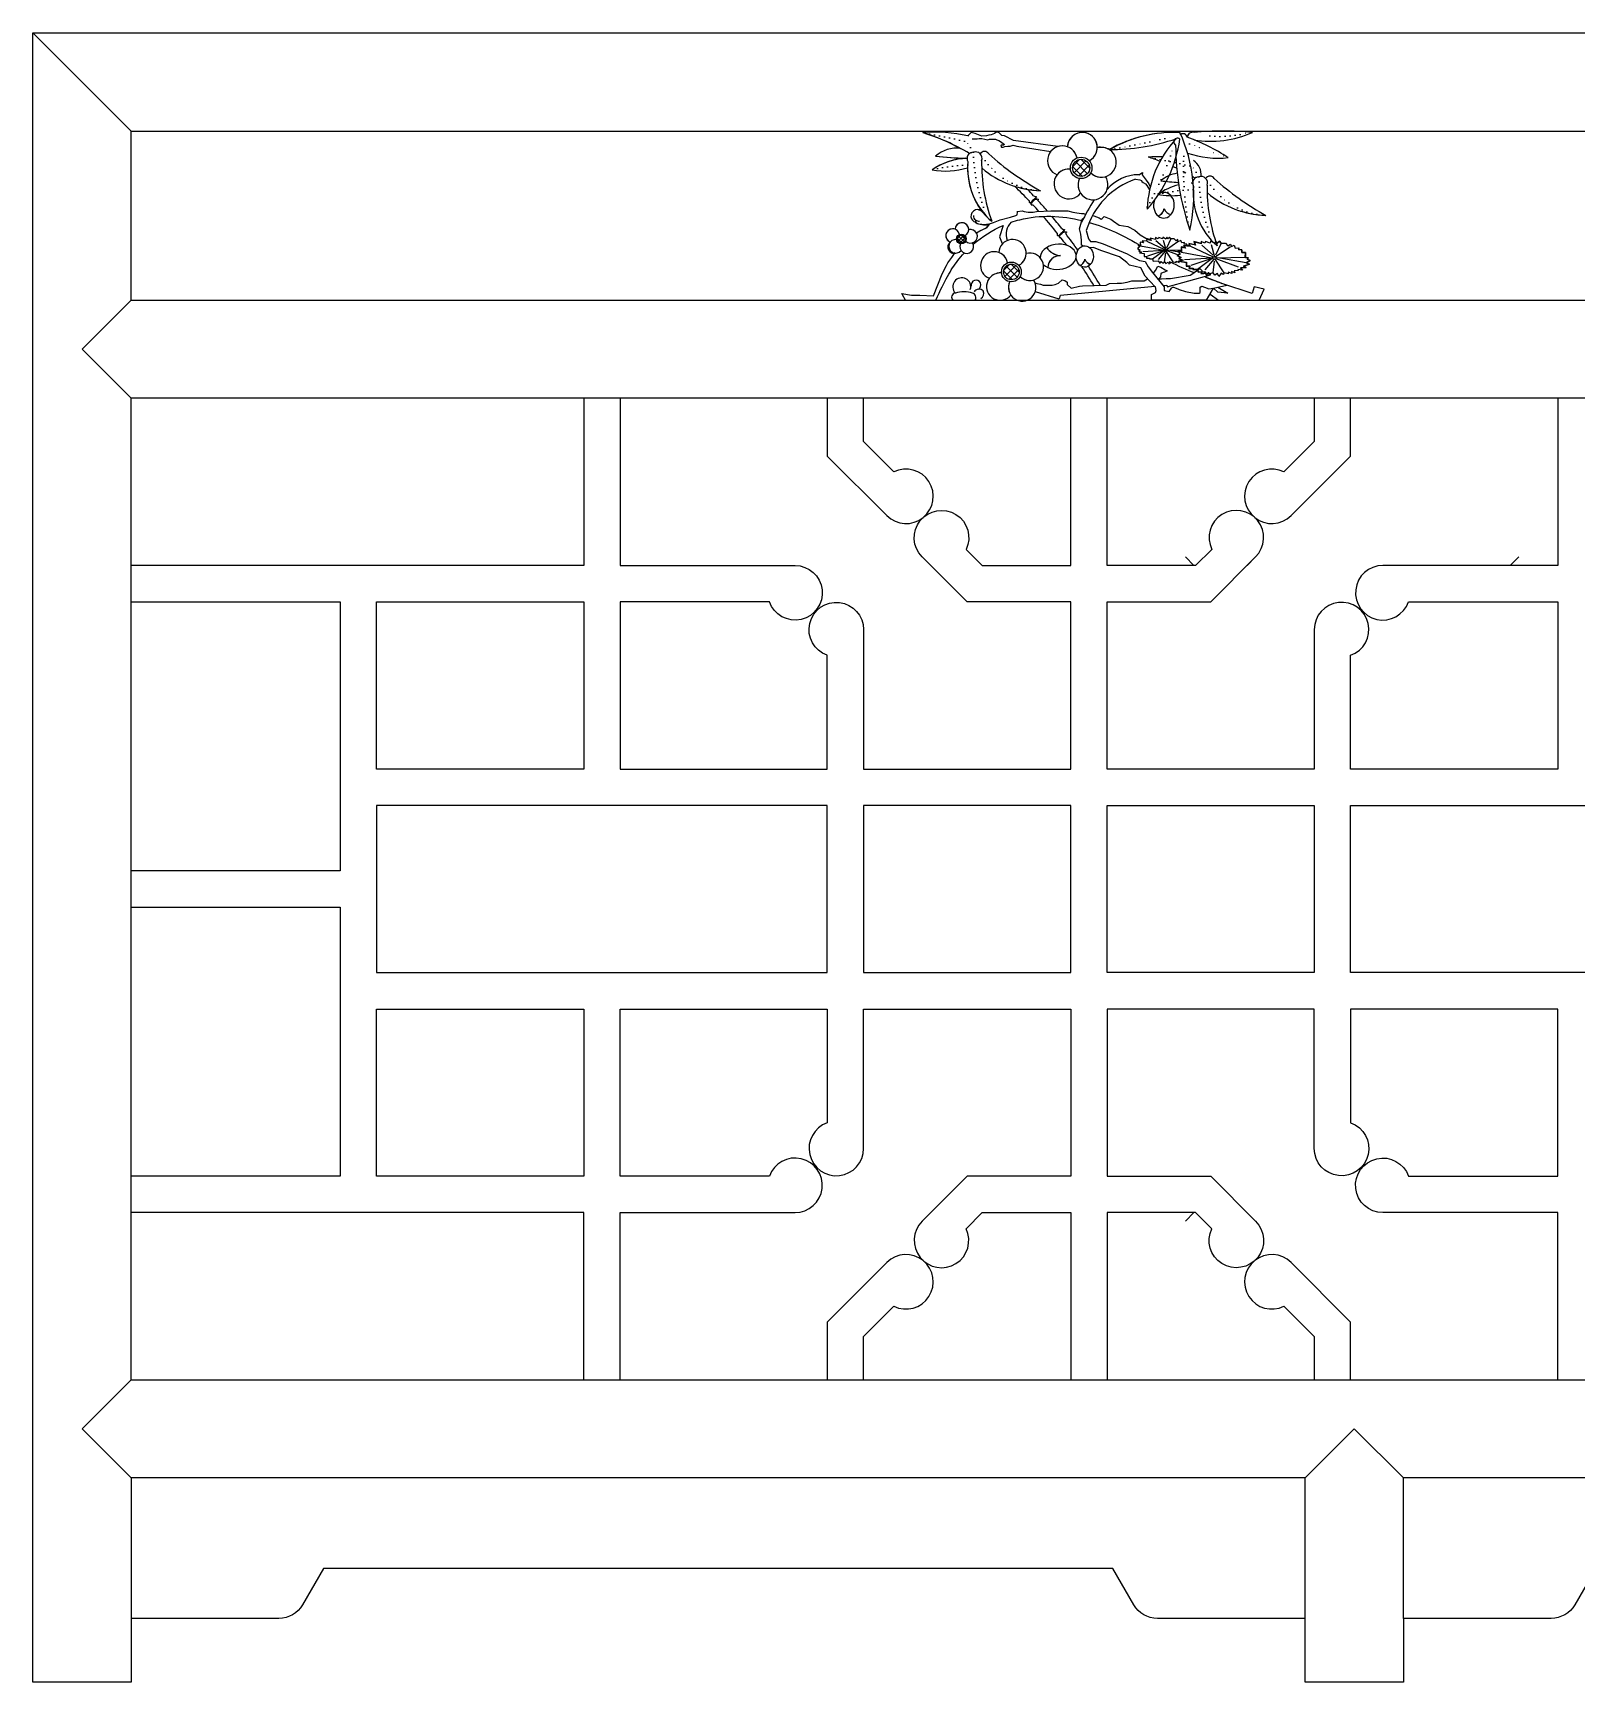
# Model space of a CAD drawing. Extents: x 3097 to 5197, y 5645 to 6552.
# Drawn here: x 3097 to 3946, y 5645 to 6552 of the extents above; entities that cross this region are included whole.
import ezdxf

# ---------------------------------------------------------------- set-up
doc = ezdxf.new("R2010")
doc.units = 0
doc.header["$LTSCALE"] = 0.85
doc.header["$MEASUREMENT"] = 0
doc.linetypes.add('DOT2', pattern=[3.175, 0, -3.175])
for name, color, linetype in [('3', 3, 'CONTINUOUS'), ('4', 4, 'CONTINUOUS'), ('7', 7, 'CONTINUOUS'), ('DIM', 3, 'CONTINUOUS')]:
    doc.layers.add(name, color=color, linetype=linetype)

msp = doc.modelspace()

# ---------------------------------------------------------------- hatches: boundary and pattern name
at = {"layer": '3'}
h = msp.add_hatch(dxfattribs=at)
h.set_pattern_fill('ANSI37', color=256, scale=24, style=0)
h.set_pattern_definition([(45, (47830.67, 28943.636), (-2.12132034, 2.12132034), []), (135, (47830.67, 28943.636), (-2.12132034, -2.12132034), [])])
h.paths.add_polyline_path([(3669.02, 6478.09, 1), (3678.46, 6478.09, 1)])
h = msp.add_hatch(dxfattribs=at)
h.set_pattern_fill('ANSI37', color=256, scale=11, style=0)
h.set_pattern_definition([(45, (23846.3933, 16735.7039), (-0.97227182, 0.97227182), []), (135, (23846.3933, 16735.7039), (-0.97227182, -0.97227182), [])])
h.paths.add_polyline_path([(3605.64, 6438.99, 1), (3609.97, 6438.99, 1)])
h = msp.add_hatch(dxfattribs=at)
h.set_pattern_fill('ANSI37', color=256, scale=22, style=0)
h.set_pattern_definition([(45, (44112.5416, 27014.2734), (-1.94454365, 1.94454365), []), (135, (44112.5416, 27014.2734), (-1.94454365, -1.94454365), [])])
h.paths.add_polyline_path([(3631.03, 6420.85, 1), (3639.69, 6420.85, 1)])

# ---------------------------------------------------------------- linework, layer by layer
for p, q in [((3151.03, 6498.31), (3097.03, 6552.31)), ((3732.03, 6495.04), (3733.36, 6497.11)), ((3638.4, 6490.11), (3657, 6487.12)), ((3706.36, 6435.21), (3719.22, 6432.84)), ((3707.62, 6432.07), (3719.22, 6432.79)), ((3709.91, 6437.84), (3719.67, 6433.14)), ((3716.2, 6438.99), (3714.6, 6439.73)), ((3714.6, 6439.73), (3714.71, 6438.7)), ((3714.88, 6438.19), (3719.8, 6433.84)), ((3716.54, 6439.73), (3716.2, 6438.99)), ((3718.43, 6439.04), (3716.54, 6439.73)), ((3718.66, 6439.9), (3718.43, 6439.04)), ((3720.32, 6438.93), (3718.66, 6439.9)), ((3718.83, 6438.41), (3720.26, 6433.17)), ((3720.89, 6439.9), (3720.32, 6438.93)), ((3727.01, 6437.39), (3720.64, 6433.09)), ((3723.12, 6438.99), (3720.72, 6433.84)), ((3721.4, 6438.99), (3720.89, 6439.9)), ((3728.98, 6432.78), (3721.2, 6432.62)), ((3722.43, 6439.9), (3721.4, 6438.99)), ((3723.12, 6438.99), (3722.43, 6439.9)), ((3724.95, 6439.04), (3723.12, 6438.99)), ((3725.98, 6437.9), (3724.95, 6439.04)), ((3727.01, 6438.64), (3725.98, 6437.9)), ((3727.01, 6437.39), (3727.01, 6438.64)), ((3728.67, 6438.13), (3727.01, 6437.39)), ((3729.07, 6436.93), (3728.67, 6438.13)), ((3730.61, 6437.04), (3729.07, 6436.93)), ((3730.38, 6436.3), (3730.61, 6437.04)), ((3731.93, 6436.13), (3730.38, 6436.3)), ((3731.93, 6435.1), (3731.93, 6436.13)), ((3733.42, 6435.1), (3731.93, 6435.1)), ((3733.61, 6435.17), (3746.3, 6429.07)), ((3739.71, 6437.62), (3739.85, 6436.29)), ((3741.79, 6436.66), (3739.71, 6437.62)), ((3740.08, 6435.62), (3746.47, 6429.98)), ((3742.23, 6437.62), (3741.79, 6436.66)), ((3744.68, 6436.73), (3742.23, 6437.62)), ((3744.98, 6437.85), (3744.68, 6436.73)), ((3747.14, 6436.58), (3744.98, 6437.85)), ((3745.2, 6435.92), (3747.06, 6429.11)), ((3747.88, 6437.85), (3747.14, 6436.58)), ((3755.83, 6434.58), (3747.56, 6429.01)), ((3750.78, 6436.66), (3747.66, 6429.98)), ((3748.55, 6436.66), (3747.88, 6437.85)), ((3749.88, 6437.85), (3748.55, 6436.66)), ((3750.78, 6436.66), (3749.88, 6437.85)), ((3762.22, 6432.95), (3760.21, 6433.17)), ((3762.22, 6431.61), (3762.22, 6432.95)), ((3710.42, 6429.67), (3719.28, 6432.64)), ((3713.05, 6427.96), (3719.28, 6432.64)), ((3716.31, 6427.73), (3720.17, 6432.27)), ((3716.94, 6425.73), (3717.91, 6426.41)), ((3717.91, 6426.41), (3718.66, 6425.67)), ((3718.66, 6425.67), (3719.69, 6426.36)), ((3719.69, 6426.36), (3720.32, 6431.39)), ((3719.69, 6426.36), (3720.37, 6425.44)), ((3720.37, 6425.44), (3721.58, 6426.19)), ((3724.38, 6426.47), (3720.58, 6432.27)), ((3727.26, 6430.08), (3721.03, 6432.39)), ((3721.58, 6426.19), (3722.2, 6425.1)), ((3722.06, 6425.75), (3722.68, 6426.51)), ((3727.57, 6431.77), (3722.54, 6432.64)), ((3722.66, 6425.56), (3723.12, 6426.3)), ((3723.12, 6426.3), (3724.26, 6425.61)), ((3724.26, 6425.61), (3724.38, 6426.47)), ((3724.38, 6426.47), (3726.09, 6426.01)), ((3726.09, 6426.01), (3726.09, 6426.7)), ((3726.09, 6426.7), (3727.64, 6426.07)), ((3727.64, 6426.07), (3727.52, 6427.04)), ((3727.52, 6427.04), (3727.89, 6426.88)), ((3728.7, 6427.15), (3728.67, 6427.27)), ((3728.67, 6426.52), (3728.9, 6426.41)), ((3728.9, 6426.41), (3728.88, 6426.48)), ((3729.01, 6431.76), (3745.72, 6428.68)), ((3730.64, 6427.68), (3745.71, 6428.61)), ((3734.28, 6424.56), (3745.79, 6428.42)), ((3737.7, 6422.34), (3745.79, 6428.42)), ((3741.94, 6422.04), (3746.94, 6427.94)), ((3746.32, 6420.26), (3747.14, 6426.79)), ((3752.41, 6420.41), (3747.47, 6427.94)), ((3760.36, 6423.52), (3748.06, 6428.1)), ((3764.07, 6428.72), (3748.29, 6428.39)), ((3764.52, 6425.9), (3750.02, 6428.42)), ((3764.15, 6431.61), (3762.22, 6431.61)), ((3763.11, 6424.04), (3766.38, 6425.08)), ((3764.59, 6423.23), (3763.11, 6424.04)), ((3764.07, 6428.72), (3764.15, 6431.61)), ((3765.78, 6428.64), (3764.07, 6428.72)), ((3764.52, 6425.9), (3766.82, 6427.09)), ((3766.38, 6425.08), (3764.52, 6425.9)), ((3765.04, 6427.83), (3765.78, 6428.64)), ((3766.82, 6427.09), (3765.04, 6427.83)), ((3761.33, 6423.08), (3764.59, 6423.23)), ((3762.59, 6421.89), (3761.33, 6423.08))]:
    msp.add_line(p, q, dxfattribs=at)
for points in [[(3660.84, 6489.82), (3636.55, 6493.08), (3631.57, 6495.77), (3630.12, 6495.97), (3628.67, 6497.42), (3627.29, 6497.88), (3625.98, 6497.01), (3624.22, 6496.28), (3622.87, 6496.18), (3621.63, 6495.66), (3619.15, 6495.56), (3615.52, 6496.98), (3613.14, 6497.57), (3611.43, 6495.76, 0.067792), (3586.62, 6497.57, -0.044488), (3607.37, 6488.83, -0.137219)], [(3732.03, 6495.04, 0.569553), (3728.54, 6496.45, 0.003731), (3728.03, 6497.57, 0.141541), (3689.56, 6488.17, 0.146268), (3682.63, 6489.36, 0.344181), (3676.42, 6497.33, 0.474535), (3666.22, 6489.72, 0.16392), (3660.84, 6489.82, 0.481857)], [(3607.37, 6488.83, 0.207294), (3593.58, 6484.58, 0.02853), (3610.19, 6483.42, 0.133295), (3591.77, 6477.02, 0.119092), (3611.29, 6478.19, -1.561259)], [(3611.27, 6478.18, 0.15756), (3618.98, 6454.43, 0.763599), (3613.36, 6449.97, 0.209678), (3620.06, 6446.84, 0.174854), (3623.4, 6447.33), (3621.61, 6445.18), (3616.11, 6442.33, 0.307964), (3611.88, 6444.16, 0.414214), (3608.11, 6447.92, 0.401561), (3604.36, 6444.33, 0.995296), (3601.76, 6437.26, 0.836932), (3604.72, 6431.19, 0.79253)]]:
    msp.add_lwpolyline(points, format="xyb", dxfattribs=at)
at = {"layer": '3', "linetype": 'DOT2'}
for points in [[(3611.43, 6495.76), (3613.14, 6497.57)], [(3611.74, 6495.55), (3613.14, 6497.57)]]:
    msp.add_lwpolyline(points, dxfattribs=at)
at = {"layer": '3'}
for points in [[(3613.76, 6494.11), (3616.45, 6494.11), (3617.7, 6494.32), (3619.15, 6494.32), (3622.46, 6493.49), (3623.29, 6493.9), (3624.74, 6493.9), (3626.6, 6493.9), (3627.43, 6493.49), (3628.47, 6493.08), (3629.3, 6492.66), (3630.12, 6492.04), (3630.75, 6491.42), (3631.57, 6491.01), (3630.95, 6490.59), (3629.71, 6490.59), (3629.5, 6489.97), (3629.92, 6489.56), (3630.75, 6489.56), (3631.78, 6489.77), (3633.44, 6489.97), (3633.44, 6489.97), (3634.68, 6489.97), (3636.39, 6490.5), (3637.87, 6490.2), (3638.56, 6490.11)], [(3703.74, 6471.91), (3706.05, 6471.54), (3706.86, 6471.16), (3707.05, 6470.54), (3707.82, 6470.08), (3709.06, 6469.3), (3709.8, 6468.46), (3711.41, 6466.06)], [(3705.5, 6474.34), (3707.45, 6475.52), (3707.34, 6474.27), (3709.54, 6471.34), (3710.93, 6469.25), (3711.79, 6467.73)], [(3646.61, 6459.66), (3646.32, 6459.3), (3646.03, 6458.94), (3645.74, 6458.79), (3645.45, 6458.72), (3645.3, 6459.01), (3645.3, 6459.37), (3645.3, 6459.66), (3645.3, 6460.03), (3644.99, 6460.14)], [(3646.28, 6458), (3646.32, 6458.65), (3646.75, 6459.08), (3647.04, 6459.45), (3647.26, 6459.88), (3647.55, 6459.96), (3647.92, 6460.39), (3648.21, 6460.61), (3648.71, 6460.83), (3649, 6460.9), (3649.37, 6460.9), (3649.66, 6460.97), (3650.09, 6460.9), (3650.09, 6460.68), (3650.02, 6460.54), (3649.8, 6460.39), (3649.73, 6460.25), (3650.17, 6459.98), (3650.17, 6459.98)], [(3647.56, 6462.79), (3648.57, 6462.28), (3648.93, 6462.35), (3649.08, 6462.28), (3649.15, 6462.06), (3648.79, 6461.77), (3648.5, 6461.48), (3648.13, 6461.12), (3647.55, 6460.46), (3647.04, 6460.1), (3646.32, 6459.3)], [(3616.11, 6442.33), (3618.02, 6443.39), (3621.61, 6445.18), (3623.4, 6447.33), (3625.55, 6448.04), (3629.13, 6449.48), (3634.86, 6450.91), (3637.73, 6451.98), (3638.45, 6452.34), (3638.8, 6453.77), (3638.45, 6454.13), (3641.31, 6454.49), (3642.39, 6454.13), (3644.54, 6453.77), (3647.4, 6453.77), (3649.2, 6454.13), (3657.08, 6454.49), (3659.94, 6454.49), (3663.89, 6454.49), (3666.39, 6454.49), (3669.26, 6453.77), (3671.41, 6453.41), (3673.92, 6453.05), (3674.99, 6453.05), (3676.07, 6452.7), (3676.27, 6452.65)], [(3646.24, 6458.21), (3646.32, 6457.78), (3646.83, 6457.78), (3647.31, 6457.67)], [(3679.95, 6451.8), (3680.73, 6451.62), (3683.59, 6450.55), (3684.67, 6449.83), (3685.38, 6450.19), (3686.46, 6451.27), (3690.04, 6449.83), (3691.47, 6448.76), (3694.7, 6446.61), (3699.36, 6445.9), (3703.3, 6443.75), (3706.16, 6441.24), (3709.39, 6439.45), (3712.03, 6438.66)], [(3630.87, 6446.47), (3628.88, 6440.11), (3630.36, 6436.41)], [(3662.13, 6441.58), (3661.84, 6441.22), (3661.55, 6440.86), (3661.26, 6440.71), (3660.97, 6440.64), (3660.82, 6440.93), (3660.82, 6441.29), (3660.82, 6441.58), (3660.82, 6441.95), (3660.64, 6442.18)], [(3661.8, 6439.91), (3661.84, 6440.57), (3662.27, 6441), (3662.56, 6441.37), (3662.78, 6441.8), (3663.07, 6441.87), (3663.44, 6442.31), (3663.73, 6442.53), (3664.24, 6442.74), (3664.53, 6442.82), (3664.89, 6442.82), (3665.18, 6442.89), (3665.62, 6442.82), (3665.62, 6442.6), (3665.54, 6442.45), (3665.33, 6442.31), (3665.25, 6442.16), (3665.25, 6441.8), (3665.44, 6441.67)], [(3663.09, 6444.72), (3664.09, 6444.2), (3664.45, 6444.27), (3664.6, 6444.2), (3664.67, 6443.98), (3664.31, 6443.69), (3664.02, 6443.4), (3663.65, 6443.03), (3663.07, 6442.38), (3662.56, 6442.02), (3661.84, 6441.22)], [(3674.81, 6435.08), (3673.95, 6435.51), (3673.95, 6438.4), (3673.66, 6441.58), (3672.79, 6444.47), (3673.66, 6447.07), (3674.24, 6449.95), (3675.07, 6450.4)], [(3676.55, 6443.6), (3677.71, 6438.98), (3678.87, 6437.53), (3681.76, 6437.53), (3685.81, 6436.38), (3699.11, 6430.89), (3702.87, 6428.58), (3705.76, 6427.13), (3708.94, 6426.56), (3710.68, 6423.67), (3712.99, 6420.49), (3719.35, 6412.69), (3719.35, 6410.67), (3722.25, 6410.09), (3723.4, 6411.82), (3723.98, 6412.4), (3724.56, 6412.4), (3726.87, 6411.53), (3727.74, 6411.25), (3731.21, 6410.09), (3735.84, 6409.22), (3738.73, 6409.22), (3739.31, 6409.51), (3739.31, 6412.4), (3740.18, 6412.98), (3741.62, 6412.4), (3743.94, 6411.53), (3746.54, 6411.82)], [(3661.77, 6440.13), (3661.84, 6439.7), (3662.35, 6439.7), (3662.74, 6439.51)], [(3742.78, 6405.31), (3712.41, 6405.31), (3712.41, 6408.36), (3714.73, 6409.51), (3715.02, 6410.67), (3714.73, 6412.69), (3714.44, 6412.69), (3708.94, 6418.47), (3706.63, 6423.09), (3700.27, 6424.53), (3698.82, 6425.98), (3694.77, 6429.16), (3684.65, 6432.62), (3680.6, 6434.36), (3678.48, 6434.19)], [(3714.71, 6438.7), (3711.79, 6439.44), (3712.19, 6438.13), (3709.68, 6438.7), (3709.91, 6437.84), (3707.39, 6437.9), (3707.96, 6436.93), (3706.3, 6437.21), (3706.36, 6435.21), (3705.04, 6435.56), (3705.76, 6434.38), (3704.7, 6433.73), (3706.19, 6432.87), (3705.39, 6432.47), (3706.99, 6431.79), (3705.79, 6431.39), (3708.48, 6430.93), (3708.48, 6429.39), (3709.85, 6429.39), (3709.68, 6428.41), (3711.28, 6428.41), (3711.28, 6427.96), (3713.05, 6427.96), (3713.46, 6426.83), (3716.03, 6427.04), (3716.95, 6425.73), (3717.77, 6426.56), (3718.66, 6425.67)], [(3739.9, 6436.48), (3735.77, 6437.53), (3736.29, 6435.82), (3733.04, 6436.56), (3733.35, 6435.38), (3729.99, 6435.46), (3730.7, 6434.26), (3728.73, 6434.6), (3728.8, 6432.02), (3726.87, 6432.52), (3727.96, 6430.74), (3726.46, 6429.83), (3728.36, 6428.73), (3727.27, 6428.19), (3729.26, 6427.33), (3727.44, 6426.73), (3731.56, 6426.03), (3731.56, 6423.99), (3733.3, 6423.99), (3733.08, 6422.73), (3735.2, 6422.73), (3735.2, 6422.14), (3737.56, 6422.14), (3738.1, 6420.65), (3741.47, 6420.94), (3742.74, 6419.14), (3743.83, 6420.24), (3744.84, 6419.23)], [(3739.85, 6436.29), (3736.07, 6437.25), (3736.59, 6435.55), (3733.32, 6436.29), (3733.61, 6435.17), (3730.35, 6435.25), (3731.09, 6433.99), (3728.93, 6434.36), (3729.01, 6431.76), (3727.3, 6432.21), (3728.23, 6430.67), (3726.85, 6429.83), (3728.79, 6428.72), (3727.75, 6428.2), (3729.83, 6427.31), (3728.27, 6426.79), (3731.76, 6426.2), (3731.76, 6424.19), (3733.54, 6424.19), (3733.32, 6422.93), (3735.4, 6422.93), (3735.4, 6422.34), (3737.7, 6422.34), (3738.24, 6420.87), (3741.56, 6421.15), (3742.76, 6419.45), (3743.83, 6420.52), (3744.98, 6419.37)], [(3748.55, 6436.66), (3749.88, 6437.85), (3750.78, 6436.66), (3753.15, 6436.73), (3754.49, 6435.25), (3755.83, 6436.21), (3756.44, 6434.85), (3757.98, 6435.55), (3758.5, 6433.99), (3760.51, 6434.14), (3760.4, 6433.15), (3762.22, 6432.95), (3762.22, 6431.61), (3764.15, 6431.56), (3764.21, 6428.72), (3765.78, 6428.64), (3765.04, 6427.83), (3766.82, 6427.09), (3764.52, 6425.9), (3766.38, 6425.08), (3763.11, 6424.04), (3764.59, 6423.23), (3761.33, 6423.08), (3762.59, 6421.89), (3759.91, 6422.11), (3760.21, 6421.56), (3757.98, 6421.45), (3758.28, 6420.33), (3756.5, 6421.15), (3756.64, 6419.89), (3754.64, 6420.7), (3754.64, 6419.81), (3752.41, 6420.41), (3751.88, 6419.52), (3750.78, 6420.2), (3749.44, 6418.32), (3748.77, 6420.04), (3747.21, 6419.07), (3746.32, 6420.26), (3744.33, 6419.73), (3743.69, 6420.38), (3744.98, 6419.37), (3741.92, 6418.08), (3753.98, 6413.59)], [(3592.56, 6407.76), (3597.24, 6419.77), (3599.75, 6424.42), (3600.47, 6425.85), (3602.62, 6428.72), (3604.41, 6431.58)], [(3713.4, 6419.99), (3714.73, 6421.64), (3715.88, 6423.96), (3717.62, 6423.38), (3719.93, 6421.93), (3721.09, 6421.36), (3719.64, 6420.78), (3718.78, 6420.49), (3717.62, 6419.91), (3717.33, 6418.18), (3716.46, 6417.02), (3717.91, 6417.02), (3720.51, 6417.31), (3722.82, 6417.31)], [(3648.38, 6414.91), (3649.37, 6414.42), (3651.39, 6414.13), (3652.84, 6413.56), (3655.44, 6413.56), (3656.6, 6413.56), (3657.75, 6413.56), (3659.49, 6413.84), (3661.22, 6414.71), (3663.25, 6416.44), (3664.69, 6416.16), (3666.14, 6415.29), (3666.14, 6414.42), (3666.14, 6413.84), (3668.17, 6411.82), (3672.79, 6412.98), (3674.53, 6413.27), (3687.54, 6413.56), (3689.28, 6414.42), (3693.62, 6414.71), (3695.93, 6414.71), (3699.11, 6415.29), (3701.71, 6415.87), (3703.74, 6415.87), (3708.36, 6415.87), (3710.28, 6417.06)], [(3718.8, 6413.37), (3720.8, 6413.56), (3721.09, 6412.69), (3744.84, 6419.23)], [(3722.82, 6417.31), (3733.81, 6419.04), (3735.26, 6419.91), (3737.86, 6421.93), (3739.02, 6422.8), (3740.18, 6421.64), (3740.18, 6420.78), (3739.6, 6419.91), (3741.33, 6419.91), (3742.78, 6420.49)], [(3749.25, 6405.31), (3771.77, 6405.31), (3774.36, 6411.41), (3769.03, 6412.66), (3767.78, 6408.91), (3751.18, 6414.54)], [(3577.08, 6405.31), (3575.45, 6408.16), (3575.13, 6408.89), (3580.31, 6408.15), (3582.76, 6408.09), (3584.9, 6408.09), (3592.56, 6407.76)], [(3648.52, 6410.09), (3661.51, 6406.05), (3662.09, 6406.62), (3662.38, 6408.07), (3714.2, 6412.94)], [(3742.78, 6405.31), (3746.54, 6411.82), (3753.98, 6413.59)], [(3744.66, 6408.57), (3749.25, 6405.31)], [(3749.04, 6412.42), (3754.39, 6409.25), (3748.88, 6409.62), (3746.54, 6411.82)], [(3577.08, 6405.31), (3742.78, 6405.31)]]:
    msp.add_lwpolyline(points, dxfattribs=at)
for centre, radius in [((3673.74, 6478.09), 5.92), ((3673.74, 6478.09), 4.72), ((3607.8, 6438.99), 2.71), ((3607.8, 6438.99), 2.16), ((3635.36, 6420.85), 5.43), ((3635.36, 6420.85), 4.33)]:
    msp.add_circle(centre, radius, dxfattribs=at)
at = {"layer": '3', "linetype": 'DOT2'}
for centre, radius, start, end in [((3488.79, 5977.97), 528.73, 76.80248, 79.33708), ((3750.08, 6552.52), 57.11, 264.44158, 285.81773), ((3607.56, 6487.41), 5.67, 350.50965, 69.93152), ((3583.29, 7094.81), 615.88, 279.93614, 283.06149), ((3566.7, 6538.56), 165.2, 330.2699, 342.71519), ((37006.82, 100359.8), 99591.26, 250.4822146, 250.4951581), ((3614.77, 6385.16), 94.7, 92.08526, 104.05657), ((3712.38, 6489.15), 97.96, 181.43709, 201.94739), ((3653.65, 6505.88), 40.4, 215.87224, 266.74433), ((3612.85, 5964.4), 528.73, 76.80248, 79.33708), ((3920.21, 6478.77), 190.14, 178.25222, 190.10994), ((3731.62, 6473.85), 5.67, 350.50965, 69.93152), ((3836.44, 6475.59), 97.96, 181.43709, 201.94739), ((3738.83, 6371.6), 94.7, 92.08526, 104.05657), ((3777.71, 6492.32), 40.4, 215.87224, 266.74433)]:
    msp.add_arc(centre, radius, start, end, dxfattribs=at)
at = {"layer": '3'}
for centre, radius, start, end in [((3547.97, 6376.87), 126.74, 59.47227, 72.2411), ((3674.43, 6489.36), 8.21, 296.95658, 177.51396), ((3725.25, 6423.92), 73.71, 87.83905, 119.3456), ((3652.92, 6462.76), 82.79, 346.82213, 24.86625), ((3729.87, 6494.73), 2.17, 6.60801, 127.56461), ((3735.13, 6494.51), 3.14, 76.99318, 171.45259), ((3751.89, 6323.8), 174.52, 84.72283, 95.27703), ((3745.28, 6547.96), 55.25, 260.15943, 294.20865), ((3605.38, 6470.8), 18.14, 83.71875, 130.56353), ((3620.52, 6484.33), 2.81, 31.25043, 146.68217), ((3663.42, 6482), 8.21, 10.95692, 249.51396), ((3663.42, 6482), 8.21, 18.14562, 70.05426), ((3684.83, 6481.17), 8.21, 224.8825, 105.51396), ((3674.43, 6489.36), 8.21, 312.03999, 358.05426), ((3689.56, 6602.1), 113.93, 269.78416, 288.65781), ((3770, 6453.45), 59.94, 137.22895, 178.09501), ((3656.29, 6503.95), 72.45, 317.96722, 351.99723), ((3726.66, 6492.43), 1.98, 46.32002, 241.56443), ((3873.19, 6491.24), 147.48, 180.21607, 198.7294), ((3695.46, 6392.91), 108.42, 56.92061, 70.29308), ((3611.7, 6448.54), 34.77, 91.2378, 124.98268), ((3599.12, 6518.01), 41.64, 259.83324, 286.99934), ((3612.03, 6629.44), 146.03, 262.74242, 269.57708), ((3614.35, 6483.3), 3.4, 88.18139, 210.83072), ((3650.28, 6478), 39.01, 174.76584, 228.70144), ((3615.67, 6483.37), 3.54, 340.02452, 110.03885), ((3713.53, 6480.61), 94.55, 179.06087, 199.73389), ((3724.31, 6598.1), 151.31, 227.92645, 241.17393), ((3716.43, 6392.04), 92.14, 88.69223, 93.5763), ((3687.59, 6409.72), 77.79, 67.67803, 72.7294), ((3672.02, 6363.31), 126.74, 64.63033, 65.67596), ((3748.9, 6533.57), 50.15, 250.67712, 276.57343), ((3730.51, 6474.37), 9.27, 353.62089, 57.54613), ((3652.9, 6517.52), 52, 229.61665, 268.30435), ((3667.02, 6469.26), 8.21, 84.18779, 321.51396), ((3667.02, 6469.26), 8.21, 84.18779, 134.02831), ((3680.25, 6468.75), 8.21, 154.87694, 33.51396), ((3680.25, 6468.75), 8.21, 154.87694, 201.14988), ((3717.55, 6431.44), 42.76, 108.84516, 163.47793), ((3684.83, 6481.17), 8.21, 224.8825, 270), ((3705.5, 6451.62), 22.72, 90, 140.22631), ((3729.44, 6457.23), 18.14, 99.01331, 130.56353), ((3736.09, 6615.87), 146.03, 262.74242, 266.52542), ((3736.09, 6615.87), 146.03, 266.15975, 266.52542), ((3672.02, 6363.31), 126.74, 62.05199, 62.73157), ((3729.44, 6457.23), 18.14, 83.71875, 87.90627), ((3736.09, 6615.87), 146.03, 269.27928, 269.57708), ((3736.09, 6615.87), 146.03, 269.27928, 269.57708), ((3738.4, 6469.73), 3.4, 88.18139, 210.83072), ((3738.4, 6469.73), 3.4, 149.50605, 210.83073), ((3672.02, 6363.31), 126.74, 59.47227, 60.18762), ((3739.73, 6469.81), 3.54, 340.02452, 110.03885), ((3744.58, 6470.76), 2.81, 31.25043, 146.68217), ((3848.37, 6584.54), 151.31, 227.92645, 241.17393), ((3446.87, 6271.73), 273.4, 43.46634, 45.8529), ((3652.9, 6517.52), 52, 252.53824, 268.30435), ((3455.7, 6282.16), 263.51, 43.27308, 44.31411), ((3440.18, 6300.24), 263.51, 37.56672, 37.74226), ((3455.7, 6282.16), 263.51, 42.7112, 42.92751), ((3455.7, 6282.16), 263.51, 40.81623, 42.55809), ((3828.71, 6369.77), 173.51, 148.4477, 153.18839), ((3735.76, 6434.97), 34.77, 103.83625, 124.98268), ((3723.17, 6504.44), 41.64, 259.83324, 277.23544), ((3774.34, 6464.43), 39.01, 174.76584, 228.70144), ((3723.17, 6504.44), 41.64, 286.96728, 286.99934), ((3775.92, 6464.63), 40.57, 177.72924, 188.05989), ((3837.59, 6467.05), 94.55, 179.06087, 199.73389), ((3776.96, 6503.95), 52, 229.61665, 268.30435), ((3616.19, 6451.22), 1.73, 160.27826, 251.96124), ((3644.81, 6473.83), 32.3, 207.45686, 231.10935), ((3615.2, 6447.97), 7.36, 31.43966, 77.6175), ((3446.87, 6271.73), 273.4, 43.14252, 43.23037), ((3431.35, 6289.82), 273.4, 38.14706, 38.23639), ((3446.87, 6271.73), 273.4, 41.86213, 42.84977), ((3446.87, 6271.73), 273.4, 38.56616, 41.08844), ((3455.7, 6282.16), 263.51, 38.09017, 39.97107), ((3714.12, 6456.64), 5.38, 291.31521, 349.8653), ((3714.12, 6456.64), 5.38, 305.39656, 344.16646), ((3723.75, 6456.93), 4.5, 195.94171, 263.06444), ((3723.75, 6456.93), 4.5, 229.50307, 263.06444), ((3776.96, 6503.95), 52, 252.53824, 268.30435), ((3603.07, 6440.79), 3.76, 10.95692, 249.51396), ((3608.11, 6444.16), 3.76, 296.95658, 177.51396), ((3612.88, 6440.41), 3.76, 224.8825, 105.51396), ((3617.1, 6448.99), 1.57, 157.95855, 247.28574), ((3617.48, 6451.41), 2.59, 225.02563, 278.84666), ((3620.35, 6460.46), 13.48, 253.39201, 283.06568), ((3641.6, 6441.65), 9.13, 134.61028, 200.97936), ((3455.7, 6282.16), 263.51, 37.56672, 37.74226), ((3455.7, 6282.16), 263.51, 34.8532, 37.32242), ((3604.72, 6434.95), 3.76, 84.18779, 321.51396), ((3610.78, 6434.72), 3.76, 154.87694, 33.51396), ((3635.98, 6431.19), 7.53, 296.95658, 177.51396), ((3663.25, 6439.98), 10.21, 214.21609, 265.11961), ((3446.87, 6271.73), 273.4, 38.14706, 38.23639), ((3446.87, 6271.73), 273.4, 36.77961, 37.85325), ((3625.9, 6424.44), 7.53, 10.95692, 249.51396), ((3625.9, 6424.44), 7.53, 18.14562, 70.05426), ((3645.52, 6423.68), 7.53, 224.8825, 105.51396), ((3635.98, 6431.19), 7.53, 312.03999, 358.05426), ((3662.1, 6423.16), 6.66, 87.56468, 179.04635), ((3662.1, 6423.16), 6.66, 103.98911, 160.05073), ((3663.35, 6440.12), 10.37, 226.41895, 263.0617), ((3446.87, 6271.73), 273.4, 34.90526, 34.97959), ((3671.44, 6428.58), 4.49, 291.31521, 349.8653), ((3671.44, 6428.58), 4.49, 305.39656, 344.16646), ((3446.87, 6271.73), 273.4, 31.20975, 33.77883), ((3679.46, 6428.82), 3.75, 195.94171, 263.06444), ((3679.46, 6428.82), 3.75, 229.50307, 263.06444), ((3455.7, 6282.16), 263.51, 29.89159, 32.57012), ((3608.06, 6412.69), 4.94, 342.123, 224.32931), ((3615.87, 6413.63), 2.69, 300.57456, 193.53063), ((3629.2, 6412.77), 7.53, 84.18779, 321.51396), ((3629.2, 6412.77), 7.53, 84.18779, 134.02831), ((3641.32, 6412.3), 7.53, 154.87694, 33.51396), ((3641.32, 6412.3), 7.53, 154.87694, 201.14988), ((3645.52, 6423.68), 7.53, 224.8825, 270), ((3604.74, 6406.99), 2.26, 95.50819, 228.06818), ((3609.28, 6393.12), 16.8, 73.54273, 106.45727), ((3613.06, 6406.64), 2.78, 331.39308, 69.23087), ((3617.55, 6408.1), 3.23, 44.47562, 146.56706), ((3617.06, 6408.97), 3.13, 298.7765, 26.56807)]:
    msp.add_arc(centre, radius, start, end, dxfattribs=at)
for centre, major_axis, ratio, start_param, end_param in [((3719.29, 6457.53), (-0.25, -7.08), 0.802654, -1.938009, 3.703939), ((3661.13, 6429.16), (-9.86, -0.76), 0.7002, 0.538122, 6.261422), ((3675.75, 6429.32), (-0.21, -5.9), 0.802654, -3.141592653589793, 3.141592653589793), ((3720.21, 6432.72), (-0.992, 0.104), 0.452281, -3.141592653589793, 3.141592653589793), ((3747, 6428.52), (-1.29, 0.13), 0.452281, -3.141592653589793, 3.141592653589793)]:
    msp.add_ellipse(centre, major_axis=major_axis, ratio=ratio, start_param=start_param, end_param=end_param, dxfattribs=at)
for points, knots in [([(3635.19, 6448.15), (3636.77, 6448.7), (3649.45, 6452.51), (3663.02, 6451.87), (3674.4, 6449.1)], [55.36464, 55.36464, 55.36464, 55.36464, 60.286141, 94.496588, 94.496588, 94.496588, 94.496588]), ([(3678.17, 6448.1), (3683.13, 6446.67), (3693.16, 6442.87), (3702.27, 6437.78), (3706.93, 6435.11)], [98.291288, 98.291288, 98.291288, 98.291288, 113.361692, 129.511785, 129.511785, 129.511785, 129.511785]), ([(3593.74, 6405.31), (3598.84, 6416.19), (3602.72, 6423.52), (3608.11, 6429.89), (3609.35, 6431.24)], [0, 0, 0, 0, 19.37831, 24.804775, 24.804775, 24.804775, 24.804775])]:
    msp.add_open_spline(points, degree=3, knots=knots, dxfattribs=at)
for points in [[(3614.31, 6436.03), (3619.24, 6440.31), (3624.87, 6443.87), (3630.87, 6446.47)], [(3722.63, 6426.44), (3726.98, 6424.28), (3731.44, 6422.31), (3735.96, 6420.46)], [(3741.92, 6418.08), (3744.99, 6416.88), (3748.08, 6415.71), (3751.18, 6414.54)]]:
    msp.add_open_spline(points, degree=3, dxfattribs=at)
at = {"layer": '4'}
msp.add_lwpolyline([(3151.03, 5682.87), (3151.03, 5645.02), (3097.03, 5645.02), (3097.03, 6552.31), (5197.03, 6552.31)], dxfattribs=at)
msp.add_lwpolyline([(3956.91, 5707.52), (3945.36, 5687.52, -0.267949), (3932.37, 5680.02), (3851.03, 5680.02), (3851.03, 5645.02), (3797.03, 5645.02), (3797.03, 5680.02), (3715.69, 5680.02, -0.267949), (3702.7, 5687.52), (3691.15, 5707.52), (3256.91, 5707.52), (3245.36, 5687.52, -0.267949), (3232.37, 5680.02), (3151.03, 5680.02)], format="xyb", dxfattribs=at)
at = {"layer": '7'}
for p, q in [((3151.03, 5811.31), (3151.03, 6351.31)), ((3151.03, 5757.31), (3151.03, 5682.87)), ((3797.03, 5680.02), (3797.03, 5757.31)), ((3851.03, 5680.02), (3851.03, 5757.31)), ((3151.03, 5680.02), (3151.03, 5680.02))]:
    msp.add_line(p, q, dxfattribs=at)
msp.add_lwpolyline([(3151.03, 6405.31), (3151.03, 6498.31), (5143.03, 6498.31), (5143.03, 6405.31)], dxfattribs=at)
for points in [[(5143.03, 6405.31), (5170.03, 6378.31), (5143.03, 6351.31), (3151.03, 6351.31), (3124.03, 6378.31), (3151.03, 6405.31)], [(4443.03, 5757.31), (3851.03, 5757.31), (3824.03, 5784.31), (3797.03, 5757.31), (3151.03, 5757.31), (3124.03, 5784.31), (3151.03, 5811.31), (5143.03, 5811.31), (5170.03, 5784.31), (5143.03, 5757.31), (4497.03, 5757.31), (4470.03, 5784.31)]]:
    msp.add_lwpolyline(points, close=True, dxfattribs=at)
at = {"layer": 'DIM'}
for p, q in [((3586.3, 6264.04), (3591.03, 6259.31)), ((3731.11, 6264.04), (3735.83, 6259.31)), ((3769.75, 6264.04), (3765.03, 6259.31)), ((3914.56, 6264.04), (3909.83, 6259.31)), ((3936.03, 5923.31), (3936.03, 6015.31)), ((3586.3, 5898.59), (3591.03, 5903.31)), ((3731.11, 5898.59), (3735.83, 5903.31)), ((3936.03, 5811.31), (3936.03, 5903.31))]:
    msp.add_line(p, q, dxfattribs=at)
for points in [[(3400.03, 6351.31), (3400.03, 6259.31), (3151.03, 6259.31)], [(3151.03, 6239.31), (3266.03, 6239.31), (3266.03, 6091.31), (3151.03, 6091.31)], [(3151.03, 6071.31), (3266.03, 6071.31), (3266.03, 5923.31), (3151.03, 5923.31)], [(3400.03, 5811.31), (3400.03, 5903.31), (3151.03, 5903.31)]]:
    msp.add_lwpolyline(points, dxfattribs=at)
for points in [[(3420.03, 6351.31), (3420.03, 6259.31), (3516.34, 6259.31, -1.931852), (3502.2, 6239.31), (3420.03, 6239.31), (3420.03, 6147.31), (3534.03, 6147.31), (3534.03, 6209.93, -1.931852), (3554.03, 6224.07), (3554.03, 6147.31), (3668.03, 6147.31), (3668.03, 6239.31), (3611.03, 6239.31), (3586.3, 6264.04, -1.931852), (3610.45, 6268.18), (3619.31, 6259.31), (3668.03, 6259.31), (3668.03, 6351.31)], [(3534.03, 6351.31), (3534.03, 6319.55), (3566.78, 6286.79, 1.950384), (3570.71, 6310.83), (3554.03, 6327.52), (3554.03, 6351.31)], [(3936.03, 6351.31), (3936.03, 6259.31), (3839.72, 6259.31, 1.931852), (3853.86, 6239.31), (3936.03, 6239.31), (3936.03, 6147.31), (3822.03, 6147.31), (3822.03, 6209.93, 1.931852), (3802.03, 6224.07), (3802.03, 6147.31), (3688.03, 6147.31), (3688.03, 6239.31), (3745.03, 6239.31), (3769.75, 6264.04, 1.931852), (3745.61, 6268.18), (3736.74, 6259.31), (3688.03, 6259.31), (3688.03, 6351.31)], [(3802.03, 6351.31), (3802.03, 6327.52), (3785.34, 6310.83, 1.950384), (3789.28, 6286.79), (3822.03, 6319.55), (3822.03, 6351.31)], [(3420.03, 5811.31), (3420.03, 5903.31), (3516.34, 5903.31, 1.931852), (3502.2, 5923.31), (3420.03, 5923.31), (3420.03, 6015.31), (3534.03, 6015.31), (3534.03, 5952.69, 1.931852), (3554.03, 5938.55), (3554.03, 6015.31), (3668.03, 6015.31), (3668.03, 5923.31), (3611.03, 5923.31), (3586.3, 5898.59, 1.931852), (3610.45, 5894.45), (3619.31, 5903.31), (3668.03, 5903.31), (3668.03, 5811.31)], [(3936.03, 5811.31), (3936.03, 5903.31), (3839.72, 5903.31, -1.931852), (3853.86, 5923.31), (3936.03, 5923.31), (3936.03, 6015.31), (3822.03, 6015.31), (3822.03, 5952.69, -1.931852), (3802.03, 5938.55), (3802.03, 6015.31), (3688.03, 6015.31), (3688.03, 5923.31), (3745.03, 5923.31), (3769.75, 5898.59), (3769.75, 5898.59, -1.931852), (3745.61, 5894.45), (3736.74, 5903.31), (3688.03, 5903.31), (3688.03, 5811.31)], [(3554.03, 5811.31), (3554.03, 5835.11), (3570.71, 5851.79, 1.950384), (3566.78, 5875.83), (3534.03, 5843.08), (3534.03, 5811.31)], [(3822.03, 5811.31), (3822.03, 5843.08), (3789.28, 5875.83, 1.950384), (3785.34, 5851.79), (3802.03, 5835.11), (3802.03, 5811.31)]]:
    msp.add_lwpolyline(points, format="xyb", dxfattribs=at)
for points in [[(3400.03, 6239.31), (3400.03, 6147.31), (3286.03, 6147.31), (3286.03, 6239.31)], [(3534.03, 6035.31), (3534.03, 6127.31), (3286.03, 6127.31), (3286.03, 6035.31)], [(3554.03, 6035.31), (3668.03, 6035.31), (3668.03, 6127.31), (3554.03, 6127.31)], [(3802.03, 6127.31), (3802.03, 6035.31), (3688.03, 6035.31), (3688.03, 6127.31)], [(4070.03, 6127.31), (4070.03, 6035.31), (3822.03, 6035.31), (3822.03, 6127.31)], [(3286.03, 6015.31), (3400.03, 6015.31), (3400.03, 5923.31), (3286.03, 5923.31)]]:
    msp.add_lwpolyline(points, close=True, dxfattribs=at)

doc.saveas('drawing.dxf')
